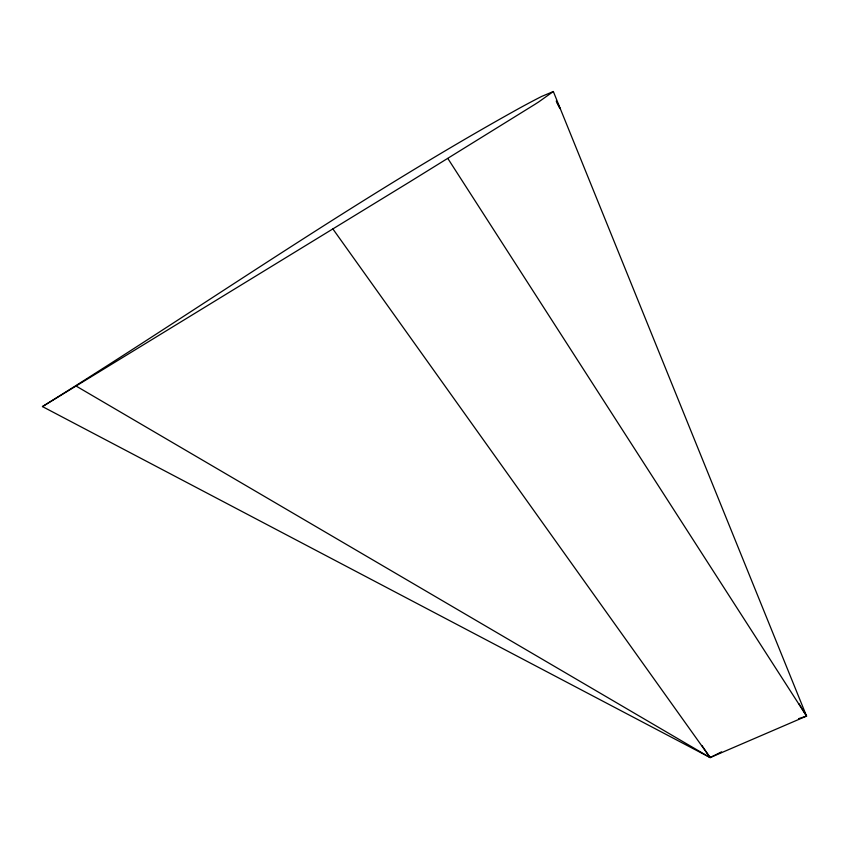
<?xml version="1.0" encoding="UTF-8"?>
<svg xmlns="http://www.w3.org/2000/svg" width="849" height="849" viewBox="0 0 849 849"><rect width="100%" height="100%" fill="white"/><g stroke="black" fill="none" stroke-linecap="round" stroke-linejoin="round"><path stroke-width="1.27" d="M553.336 91.522L538.754 101.891A131.086 15.59 -32.6 0 1 534.902 104.363L410.109 181.654L42.45 406.575L710.146 757.584L806.55 716.078L553.336 91.522L541.651 96.436A126.119 17.33 -32.8 0 0 535.496 99.598A216.771 31.487 -33 0 0 520.554 107.579C356.028 198.687 201.977 307.327 42.45 406.575M721.554 751.843L710.146 757.584L76.081 386.03M798.58 718.679L806.55 716.078L798.951 703.63M332.904 228.975L710.146 757.584L701.943 745.539M447.826 158.466L806.55 716.078M556.222 101.073L560.075 108.63L557.209 103.037"/></g></svg>
